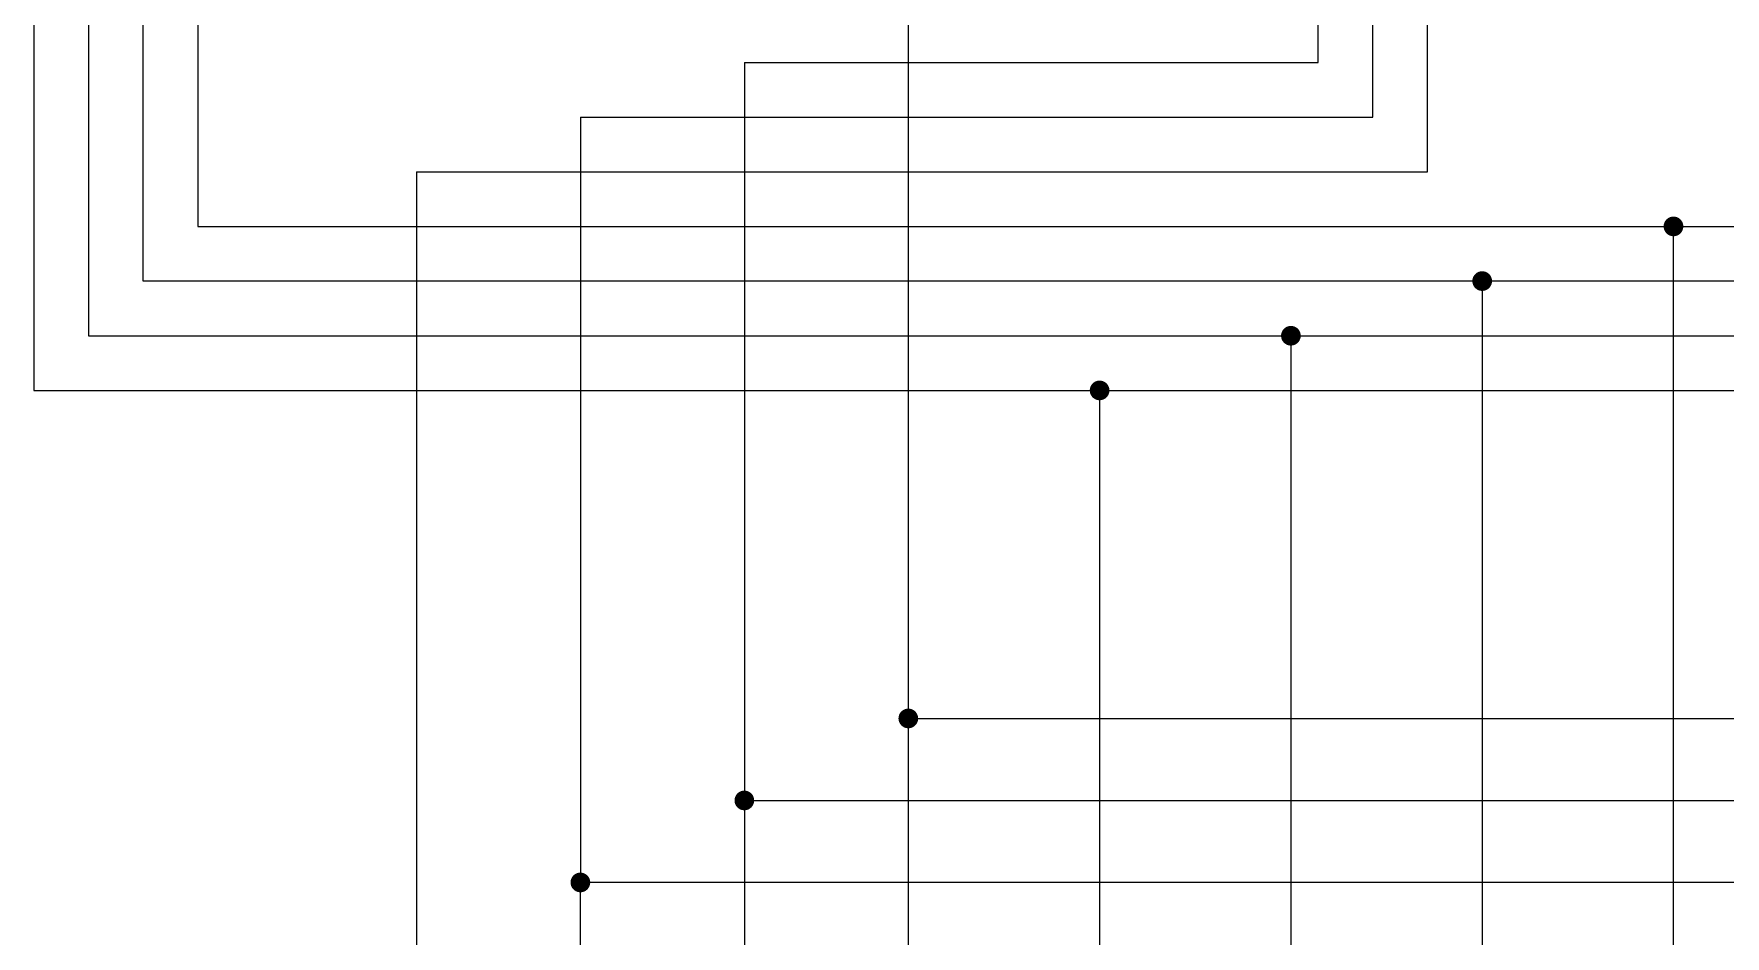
# Model space of a CAD drawing. Extents: x 0.4 to 11.3, y -7.9 to -0.4.
# Drawn here: x 3.2 to 6.295, y -6.148 to -4.498 of the extents above; entities that cross this region are included whole.
import ezdxf

# ---------------------------------------------------------------- set-up
doc = ezdxf.new("R2010")
doc.units = 0
doc.header["$MEASUREMENT"] = 0
doc.layers.add('GREEN3', color=91, linetype='CONTINUOUS')

msp = doc.modelspace()

# ---------------------------------------------------------------- linework, layer by layer
at = {"layer": 'GREEN3', "linetype": 'CONTINUOUS'}
for p, q in [((3.2, -3.85), (3.2, -5.15)), ((3.3, -3.85), (3.3, -5.05)), ((3.4, -4.95), (3.4, -3.85)), ((3.5, -3.85), (3.5, -4.85)), ((5.55, -4.55), (5.55, -3.85)), ((5.65, -4.65), (5.65, -3.85)), ((5.75, -4.75), (5.75, -3.85)), ((4.8, -4.45), (4.8, -5.75)), ((4.5, -4.55), (5.55, -4.55)), ((4.5, -4.55), (4.5, -5.9)), ((4.2, -4.65), (5.65, -4.65)), ((4.2, -4.65), (4.2, -6.05)), ((3.9, -4.75), (3.9, -6.2)), ((3.9, -4.75), (5.75, -4.75)), ((3.5, -4.85), (6.2, -4.85)), ((6.2, -6.25), (6.2, -4.85)), ((6.2, -4.85), (7.85, -4.85)), ((5.85, -4.95), (3.4, -4.95)), ((5.85, -4.95), (5.85, -6.25)), ((7.95, -4.95), (5.85, -4.95)), ((3.3, -5.05), (5.5, -5.05)), ((5.5, -5.05), (5.5, -6.25)), ((5.5, -5.05), (8.05, -5.05)), ((3.2, -5.15), (5.15, -5.15)), ((5.15, -5.15), (5.15, -6.25)), ((5.15, -5.15), (8.15, -5.15)), ((4.8, -5.75), (6.95, -5.75)), ((4.8, -5.75), (4.8, -6.25)), ((4.5, -5.9), (6.95, -5.9)), ((4.5, -5.9), (4.5, -6.25)), ((6.95, -6.05), (4.2, -6.05)), ((4.2, -6.25), (4.2, -6.05))]:
    msp.add_line(p, q, dxfattribs=at)
at = {"layer": 'GREEN3', "const_width": 0.018}
for points in [[(6.191, -4.85, 1), (6.209, -4.85, 1)], [(5.841, -4.95, 1), (5.859, -4.95, 1)], [(5.491, -5.05, 1), (5.509, -5.05, 1)], [(5.141, -5.15, 1), (5.159, -5.15, 1)], [(4.791, -5.75, 1), (4.809, -5.75, 1)], [(4.491, -5.9, 1), (4.509, -5.9, 1)], [(4.191, -6.05, 1), (4.209, -6.05, 1)]]:
    msp.add_lwpolyline(points, format="xyb", close=True, dxfattribs=at)

doc.saveas('drawing.dxf')
